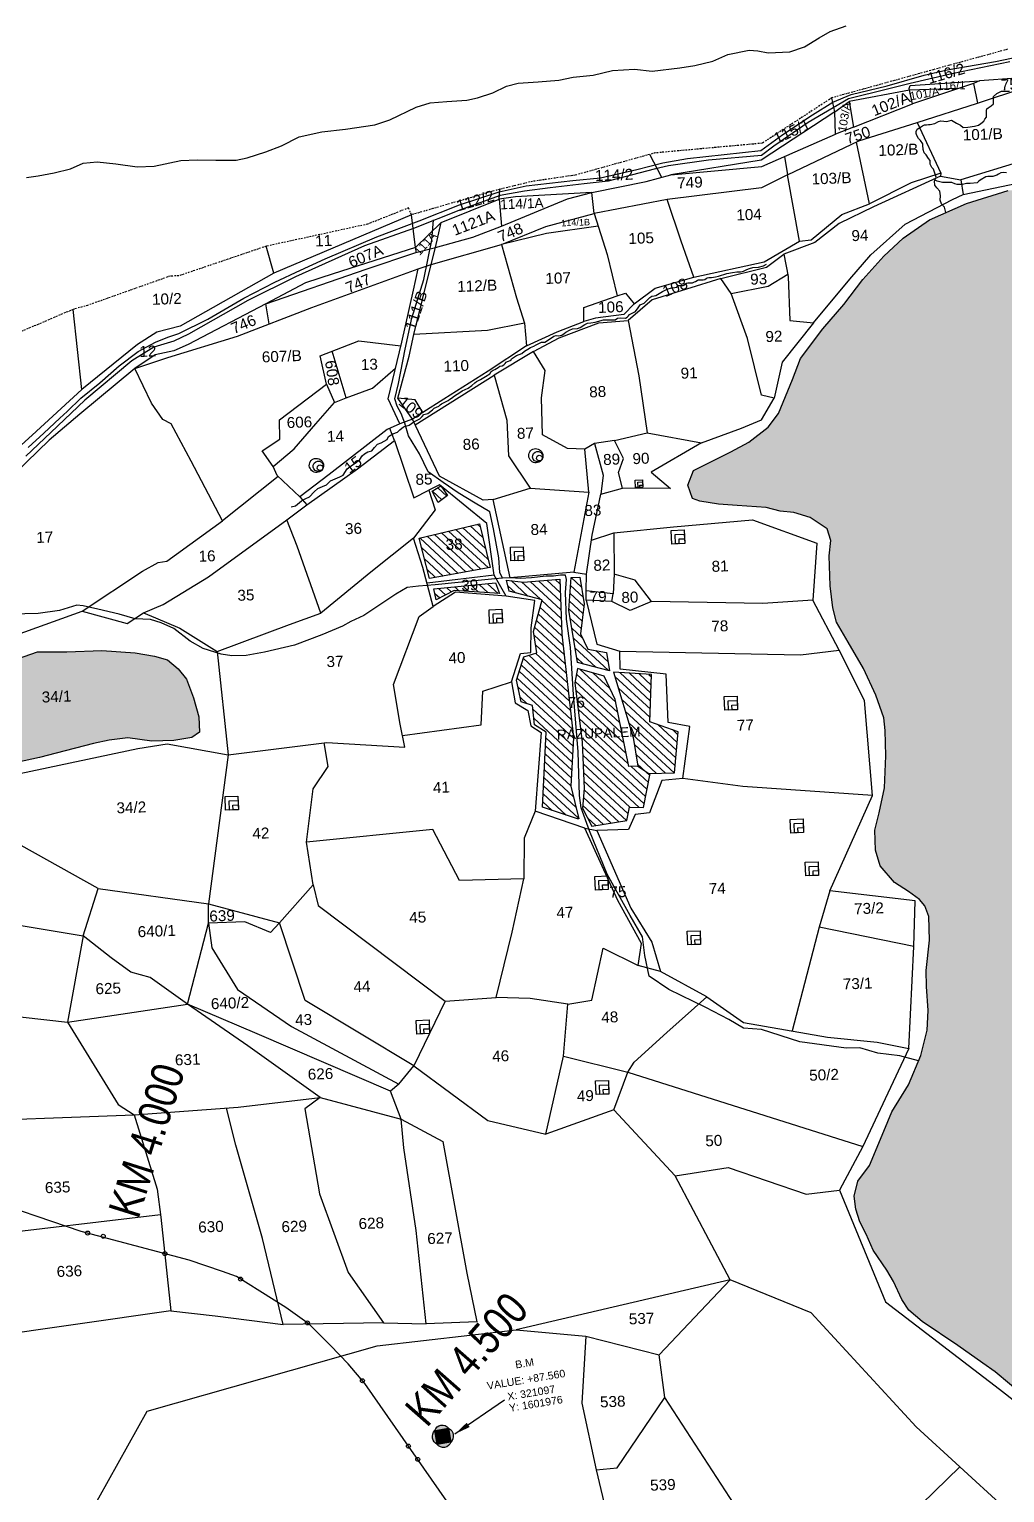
# Model space of a CAD drawing. Header units: inches. Extents: x 304037 to 460575, y 1453943 to 1639883.
# Drawn here: x 320580 to 321800, y 1601906 to 1603737 of the extents above; entities that cross this region are included whole.
import ezdxf

# ---------------------------------------------------------------- set-up
doc = ezdxf.new("R2010")
doc.units = ezdxf.units.IN
doc.header["$MEASUREMENT"] = 0
doc.header["$PDMODE"] = 33
doc.header["$PDSIZE"] = 5
doc.linetypes.add('BORDER', pattern=[1.75, 0.5, -0.25, 0.5, -0.25, 0, -0.25])
for name, color, linetype in [('cahnige', 6, 'Continuous'), ('NALA', 4, 'Continuous'), ('pbms', 8, 'Continuous'), ('ROUND WELL', 5, 'Continuous'), ('SQUAREWELL', 5, 'Continuous'), ('SURVEY_BND', 7, 'Continuous'), ('SURVEY_NO', 7, 'Continuous'), ('TEXT', 7, 'Continuous'), ('VILLAGE_AREA', 1, 'Continuous'), ('WATER_BODY', 4, 'Continuous'), ('Z LAYER', 7, 'Continuous'), ('zz', 7, 'Continuous')]:
    doc.layers.add(name, color=color, linetype=linetype)
doc.layers.add('ROAD', color=1, linetype='Continuous', lineweight=25)
doc.layers.add('VILL_BOUNDARY', color=6, linetype='BORDER', lineweight=30)
doc.styles.add('ARIALN', font='ARIALN.TTF')
doc.styles.get("Standard").update_dxf_attribs({"font": 'arial.ttf'})
doc.dimstyles.get("Standard").update_dxf_attribs({"dimtxt": 0.18, "dimasz": 0.18, "dimexe": 0.18, "dimexo": 0.0625, "dimgap": 0.09, "dimtad": 0, "dimtih": 1, "dimtoh": 1, "dimdec": 4, "dimzin": 0, "dimdsep": 46, "dimtxsty": 'Standard', "dimcen": 0.09, "dimadec": 0, "dimazin": 0, "dimtfac": 1, "dimtdec": 4, "dimtofl": 0, "dimtmove": 0, "dimatfit": 3, "dimfxl": 0, "dimtolj": 1, "dimtzin": 0, "dimarcsym": 0})

# ---------------------------------------------------------------- blocks, each defined once
blk = doc.blocks.new('KULLURU')
at = {"layer": 'VILLAGE_AREA'}
h = blk.add_hatch(dxfattribs=at)
h.set_pattern_fill('ANSI31', color=256, scale=15, angle=90, style=0)
h.set_pattern_definition([(135, (-5095.4767, 1231.1166), (-1.3258252, -1.3258252), [])])
h.paths.add_polyline_path([(-385.48, 243.73), (-387.43, 246.77), (-390.11, 245.23), (-388.45, 241.74)])
h.paths.add_polyline_path([(-376.09, 234.73), (-394.69, 231.01), (-391.97, 218.56), (-373.37, 221.17)])
h.paths.add_polyline_path([(-352.18, 216.79), (-363.27, 216.33), (-368.44, 217.18), (-367.84, 213.75), (-357.85, 210.74), (-360.86, 201.16), (-360.05, 194.59), (-364.05, 193.46), (-366.57, 186.45), (-365.4, 179.74), (-362.03, 178.47), (-361.68, 172.59), (-358.17, 170.2), (-360.14, 147.26), (-349.62, 143.3), (-349.23, 143.3), (-351.22, 153.31), (-349.87, 168.2), (-352.25, 200)])
h.paths.add_polyline_path([(-371.86, 216.43), (-390.82, 215.31), (-390.19, 211.95), (-384.62, 214.63), (-370.79, 213.13)])
h.paths.add_polyline_path([(-346.02, 217.2), (-348.7, 217.2), (-349.82, 207.2), (-347.74, 191.12), (-338.08, 188.21), (-338.75, 193.86), (-344.44, 195.07), (-346.52, 199.88), (-345.01, 209.02)])
h.paths.add_polyline_path([(-325.25, 186.52), (-336.85, 187.72), (-331.59, 167.46), (-330.55, 158.65), (-327.22, 156.25), (-319.36, 156.17), (-317.79, 168.73), (-326.3, 172.14)])
h.paths.add_polyline_path([(-336.69, 179.32), (-339.79, 186.57), (-347.86, 189.25), (-348.82, 184.92), (-347.29, 166.66), (-347.21, 152.48), (-347.93, 146.45), (-345.31, 140.84), (-334.6, 142.16), (-333.53, 146.21), (-329.33, 145.93), (-326.84, 156.24), (-327.22, 156.25), (-330.55, 158.65), (-333.32, 158.65)])
h.paths.add_polyline_path([(-387.53, 226.16), (-380.88, 226.16), (-380.88, 231.26), (-387.53, 231.26)], flags=24)
h.paths.add_polyline_path([(-355.69, 166.9), (-327.09, 166.9), (-327.09, 171.51), (-355.69, 171.51)], flags=9)
h.paths.add_polyline_path([(-352.03, 176.35), (-345.38, 176.35), (-345.38, 181.47), (-352.03, 181.47)], flags=9)
h.paths.add_polyline_path([(-383.25, 213.49), (-376.6, 213.49), (-376.6, 218.6), (-383.25, 218.6)], flags=9)
at = {"layer": 'WATER_BODY'}
h = blk.add_hatch(dxfattribs=at)
h.set_pattern_fill('DASH', color=256, scale=15, style=0)
h.set_pattern_definition([(0, (-5095.4767, 1231.1166), (1.875, 1.875), [1.875, -1.875])])
h.paths.add_polyline_path([(-467.47, 190.69), (-469.99, 193.89), (-473.11, 196.78), (-477.04, 198.04), (-482.94, 199.33), (-493.1, 200.4), (-503.76, 200.47), (-512.79, 200.85), (-518.96, 198.91), (-527.84, 195.79), (-533.61, 194.98), (-541.72, 193.96), (-548.24, 191.86), (-550.72, 189.22), (-551.48, 184.08), (-552.05, 179.63), (-552.2, 175.57), (-550.6, 171.3), (-547.71, 167.57), (-543.18, 164.26), (-539.54, 161.62), (-533.75, 158.8), (-528.23, 155.68), (-524.34, 153.63), (-523.63, 153.91), (-522.83, 155.05), (-522.48, 158.09), (-523.28, 161.55), (-522.56, 166.01), (-520.46, 167.22), (-513.36, 168.5), (-508.25, 169.57), (-496.67, 172.04), (-491.87, 172.95), (-486.13, 173.37), (-478.89, 172.15), (-472.11, 172), (-466.55, 172.72), (-464.19, 174.32), (-464.23, 179.03), (-465.6, 184.89)])
h.paths.add_polyline_path([(-29.76, 188.54), (-32.59, 191.33), (-34.42, 196.41), (-35.08, 205.17), (-35.59, 211.2), (-36.73, 218.18), (-39.15, 223.1), (-44.35, 227.78), (-51.82, 234.17), (-60.21, 238.21), (-66.12, 241.81), (-75.95, 248.83), (-80.3, 253.31), (-86.52, 257.84), (-93.12, 264.92), (-99.03, 273.18), (-101.21, 277.84), (-104.07, 287.65), (-105.55, 291.91), (-108.19, 293.89), (-114.42, 300.47), (-117.77, 305.57), (-124.46, 313.91), (-127.88, 316.71), (-136.17, 320.92), (-141.42, 323.14), (-146.09, 323.31), (-152.19, 324.53), (-160.78, 326.52), (-166.2, 328.61), (-174.65, 330.91), (-183.84, 332.34), (-189.61, 332.25), (-198.69, 331.13), (-210.46, 330.34), (-223.36, 326.87), (-234.85, 322.3), (-243.15, 317.08), (-249.24, 311.79), (-255.98, 304.85), (-262.07, 297.43), (-268.76, 290.22), (-275.92, 281.47), (-278.63, 275.07), (-283.32, 264.89), (-286.65, 260.87), (-292.75, 256.48), (-298.33, 253.74), (-303.97, 251.21), (-309.95, 248.46), (-311.93, 244.07), (-310.66, 239.94), (-308.39, 239), (-302.78, 237.91), (-297.02, 237.24), (-288.25, 236.3), (-283.98, 234.97), (-279.78, 234.42), (-274.88, 232.66), (-269.77, 229.04), (-268.79, 225.44), (-269.5, 220.75), (-269.58, 211.59), (-269.04, 204.77), (-268.09, 200.31), (-264.74, 194.07), (-260.38, 185.88), (-256.92, 177.58), (-254.74, 170.55), (-254.46, 166.62), (-254.57, 158.87), (-255.35, 149.08), (-257.31, 141.55), (-258.87, 136.23), (-258.87, 130.1), (-257.65, 125.25), (-253.45, 120.08), (-249.32, 117.07), (-246.02, 114.51), (-244.41, 112.5), (-243.4, 109.21), (-243.46, 101.95), (-244.8, 92.73), (-244.86, 87.82), (-244.63, 80.49), (-245.19, 74.47), (-247.48, 66.81), (-251.62, 57.92), (-257.03, 49.89), (-259.66, 44.13), (-264.41, 33.75), (-268.21, 29.05), (-269.49, 24.53), (-269.15, 20.55), (-268.09, 16.65), (-266.25, 12.8), (-264.3, 7.81), (-260.44, 1.56), (-258.55, -2.06), (-256.2, -7.66), (-254.19, -11), (-250.17, -14.63), (-239.6, -22.41), (-232.12, -28.09), (-228.44, -30.82), (-220, -38.54), (-210.62, -47.35), (-204.3, -52.33), (-197.72, -58.58), (-194.86, -60.93), (-189.73, -64.22), (-183.76, -66.79), (-180.41, -67.9), (-177.41, -67.61), (-172.65, -67.03), (-167.17, -65.82), (-162.81, -64.5), (-158.6, -62.71), (-152.67, -60.96), (-148.19, -60.13), (-144.16, -59.37), (-138.76, -57.26), (-137.11, -57.16), (-128.22, -58.74), (-125.04, -58.84), (-122.34, -58.39), (-117.38, -55.81), (-114.69, -53.16), (-112.93, -49.57), (-111.55, -45.53), (-109.97, -36.69), (-108.31, -31.32), (-105.62, -26.21), (-103.34, -23.86), (-99.27, -22.25), (-93.9, -21.28), (-92, -20.9), (-87.66, -19.35), (-81.98, -18.24), (-79.43, -17.24), (-75.36, -15.8), (-71.95, -15.42), (-66.95, -15.55), (-63.3, -15.11), (-57.28, -13.82), (-53.04, -12.09), (-50.01, -9.75), (-46.94, -5.41), (-46.6, -2.85), (-46.49, -1.02), (-47.53, 4.14), (-48.25, 7.69), (-49.46, 13.19), (-51.46, 17.11), (-55.33, 26.3), (-57.43, 39.55), (-58.36, 44.51), (-58.88, 50.34), (-60.19, 57.26), (-60.47, 62.73), (-60.81, 66.56), (-60.64, 69.24), (-60.09, 75.42), (-59.57, 78.39), (-59.71, 82.38), (-59.74, 89.18), (-59.78, 98.41), (-60.19, 100.78), (-60.81, 103.29), (-61.57, 107.15), (-61.95, 109.53), (-61.06, 112.18), (-60.19, 113.72), (-59.88, 114.75), (-57.71, 116.92), (-54.26, 118.85), (-52.2, 119.86), (-47, 121.2), (-38.97, 123.2), (-34.14, 124.27), (-32.31, 124.92), (-31.21, 126.06), (-30.28, 127.95), (-30.04, 130.73), (-29.97, 135.07), (-29.59, 138.37), (-28.75, 141.46), (-27.68, 143.21), (-24.17, 144.87), (-19.13, 146.04), (-13.86, 147.9), (-11.48, 150.05), (-10.34, 151.74), (-10, 155.9), (-10.14, 163.26), (-11.24, 168.49), (-14.45, 174.95), (-16.93, 178.57), (-20.97, 182.32), (-25.66, 185.65)])
h.paths.add_polyline_path([(406.31, 91.69), (404.44, 97.74), (401.02, 106.53), (398.77, 113.47), (397.59, 120.18), (396.63, 121.9), (391.28, 123.73), (385.11, 124.89), (375.49, 127.15), (369.69, 129.15), (363.35, 130.95), (360.36, 130.95), (357.4, 129.75), (351.72, 127.11), (346.05, 122.36), (339.28, 116.91), (330.44, 111.46), (321.61, 105.64), (315.94, 102.08), (312.63, 98.28), (309.24, 93.57), (305.11, 83.57), (302.15, 77.63), (299.19, 69.01), (297.74, 61.3), (297.74, 56.1), (298.98, 53.28), (301.83, 50.43), (303.66, 50.6), (305.64, 51.65), (308.66, 52.52), (311.21, 53.48), (314.23, 54.31), (317.19, 55.54), (319.35, 56.43), (321.08, 56.5), (323.06, 55.94), (325.15, 53.91), (326.42, 52.33), (327.34, 50.49), (328.43, 47.08), (330.28, 41.62), (332.23, 39.99), (335.1, 39.16), (336.54, 38.68), (337.7, 39.1), (340.08, 39.7), (344.42, 39.72), (350.54, 39.57), (356.82, 40.01), (359.76, 40.13), (364.12, 38.81), (369.68, 37.42), (371.98, 37.53), (375.7, 37.53), (380.56, 37.11), (385.77, 36.3), (388.57, 34.89), (389.54, 31.21), (390.31, 28.54), (392.25, 23.86), (394.73, 18.11), (396.11, 14.96), (396.79, 12.6), (397.56, 8.94), (397.62, 4.9), (396.94, 3.3), (395.7, -0.07), (392.66, -4.36), (391.79, -6.99), (390.14, -10.14), (388.99, -12.02), (386.96, -14.8), (385.43, -17.59), (384.19, -20.95), (384.19, -22.87), (384.36, -23.24), (384.83, -23.2), (386.03, -22.79), (387.46, -21.4), (389.75, -19.58), (393.24, -17.13), (395.55, -15.99), (398.24, -14.97), (401.34, -13.24), (403.38, -11.37), (405.67, -9.72), (406.93, -8.58), (409.5, -6.59), (412.67, -5.42), (415.09, -3.21), (418.05, -1.43), (421.32, -0.27), (422.77, 0.43), (424.82, 1.82), (426.99, 2.42), (429.76, 2.39), (431.73, 2.51), (432.37, 2.95), (433.41, 3.47), (433.87, 3.57), (442.5, 8.6), (442.14, 9.07), (442.35, 10.66), (441.89, 14.33), (441.32, 17.32), (439.7, 20.41), (436.14, 26.95), (431.7, 39.72), (429.09, 43.45), (427.12, 47.04), (424.47, 54.63), (422.53, 58.78), (420.73, 63.59), (419.64, 67.21), (414.77, 75.3), (413.72, 79.24), (410.93, 84.06)])
h.paths.add_polyline_path([(448.26, 299.15), (446.05, 300.58), (442.81, 302.39), (439.88, 302.62), (437.33, 301.62), (433.27, 299.81), (429.41, 297.92), (425.32, 296.53), (420.59, 293.23), (416.11, 290.15), (415.26, 288.22), (414.1, 284.24), (414.53, 280.29), (416.31, 274.93), (419.28, 269.68), (422.53, 264.05), (425.31, 256.42), (426.51, 254.68), (428.25, 253.91), (431.45, 255.63), (432.61, 257.14), (435.17, 258.82), (438.95, 260.94), (442.43, 263.84), (445.8, 267.28), (450.63, 271.52), (453.91, 273.38), (458.74, 275.46), (462.22, 277.35), (463.68, 278.39), (464.22, 280.44), (464.1, 282.98), (462.56, 285.87), (460.78, 288.14), (457.58, 290.5), (454.94, 292.06), (451.96, 293.64), (450.42, 296.18)])
h.paths.add_polyline_path([(-512.87, 184.28), (-502.33, 184.28), (-502.33, 189.53), (-512.87, 189.53)], flags=24)
h.paths.add_polyline_path([(-182.01, 116.33), (-138.32, 116.33), (-138.32, 121.47), (-182.01, 121.47)], flags=24)
h.paths.add_polyline_path([(-171.34, 124.1), (-164.69, 124.1), (-164.69, 129.22), (-171.34, 129.22)], flags=24)
h.paths.add_polyline_path([(356.36, 57.34), (387.65, 57.34), (387.65, 62.61), (356.36, 62.61)], flags=24)
h.paths.add_polyline_path([(367.53, 66.22), (376.65, 66.22), (376.65, 71.32), (367.53, 71.32)], flags=24)
h.paths.add_polyline_path([(420.03, 274.76), (452.31, 274.76), (452.31, 281.37), (420.03, 281.37)], flags=24)
h.paths.add_polyline_path([(431.01, 281.55), (440.13, 281.55), (440.13, 286.67), (431.01, 286.67)], flags=24)
at = {"layer": 'NALA'}
for points in [[(-510.45, 346.06), (-506.88, 346.38), (-501.93, 347.18), (-496.9, 348.21), (-492.93, 349.77), (-488.64, 350), (-482.97, 349.19), (-476.5, 347.99), (-471.33, 347.99), (-463.05, 349.42), (-458.09, 349.42), (-452.38, 349.11), (-446.18, 348.79), (-442.77, 349.47), (-436.93, 351.03), (-432.06, 352.68), (-426.57, 355.18), (-419.65, 356.47), (-412.33, 357), (-403.33, 357.95), (-398.69, 359.33), (-390.47, 362.86), (-386.15, 364.06), (-381.06, 364.28), (-374.93, 364.47), (-371.63, 365.05), (-366.85, 366.43), (-362.61, 368.26), (-358.95, 369.06), (-352.88, 369.24), (-346.54, 369.51), (-342.08, 370.26), (-335.94, 370.58), (-330.01, 371.83), (-323.27, 371.96), (-317.87, 371.16), (-309.36, 371.79), (-304.81, 372.37), (-299.19, 373.48), (-294.55, 375.26), (-287.94, 376.33), (-285.35, 376.11), (-282.18, 375.31), (-275.6, 375.4), (-271, 376.74), (-266.45, 379.28), (-262.97, 381.11), (-258.06, 382.67)], [(-229.72, 324.34), (-230.08, 326.03), (-230.96, 327.05), (-231.4, 328.2), (-231.16, 329.52), (-231.36, 330.94), (-232.24, 331.99), (-232.85, 332.9), (-232.85, 334.12), (-232.34, 335.33), (-232.99, 337.79), (-233.5, 338.26), (-233.97, 339.34), (-233.97, 340.43), (-234.38, 341.14), (-235.09, 342.22), (-235.63, 342.93), (-235.97, 343.94), (-236, 345.2), (-236, 345.7), (-236.68, 346.74), (-237.22, 347.35), (-237.73, 348.3), (-237.86, 348.87), (-237.86, 349.51), (-237.52, 350.19), (-236.54, 350.76), (-235.9, 351.14), (-235.26, 351.41), (-234.65, 351.47), (-234, 351.47), (-233.53, 351.47), (-232.11, 351.75), (-230.92, 352.35), (-230.24, 352.46), (-229.3, 352.35), (-228.42, 352.19), (-226.96, 352.59), (-226.96, 352.59), (-225.44, 351.61), (-224.29, 350.87), (-223.44, 350.19), (-221.97, 350.19), (-219.94, 350.44), (-218.75, 350.74), (-217.97, 351.15), (-217.09, 351.89), (-216.76, 352.43), (-216.21, 353.01), (-216.15, 354.29), (-216.15, 355.07), (-216.04, 355.58), (-215.54, 355.92), (-214.66, 356.49), (-213.94, 357.07), (-213.78, 359.3), (-212.76, 360.18), (-211.27, 360.79), (-208.89, 360.74)], [(-210.75, 335.81), (-211.63, 335.96), (-212.46, 335.86), (-213.16, 335.43), (-213.69, 335.22), (-214.97, 334.87), (-215.73, 334.84), (-216.45, 334.87), (-217.14, 334.77), (-218.84, 333.89), (-219.37, 333.48), (-219.83, 333.08), (-222.01, 332.95), (-223.1, 332.97), (-224.38, 332.79), (-225.94, 332.79), (-226.65, 333.05), (-227.57, 333.48), (-228.82, 333.56), (-229.66, 333.57), (-230.43, 333.62), (-231.25, 333.87), (-232.01, 334.05), (-232.75, 334.36)], [(-220, -38.54), (-228.44, -30.82), (-232.12, -28.09), (-239.6, -22.41), (-250.17, -14.63), (-254.19, -11), (-256.2, -7.66), (-258.55, -2.06), (-260.44, 1.56), (-264.3, 7.81), (-266.25, 12.8), (-268.09, 16.65), (-269.15, 20.55), (-269.49, 24.53), (-268.21, 29.05), (-264.41, 33.75), (-259.66, 44.13), (-257.03, 49.89), (-251.62, 57.92), (-247.48, 66.81), (-245.19, 74.47), (-244.63, 80.49), (-244.86, 87.82), (-244.8, 92.73), (-243.46, 101.95), (-243.4, 109.21), (-244.41, 112.5), (-246.02, 114.51), (-249.32, 117.07), (-253.45, 120.08), (-257.65, 125.25), (-258.87, 130.1), (-258.87, 136.23), (-257.31, 141.55), (-255.35, 149.08), (-254.57, 158.87), (-254.46, 166.62), (-254.74, 170.55), (-256.92, 177.58), (-260.38, 185.88), (-264.74, 194.07), (-268.09, 200.31), (-269.04, 204.77), (-269.58, 211.59), (-269.5, 220.75), (-268.79, 225.44), (-269.77, 229.04), (-274.88, 232.66), (-279.78, 234.42), (-283.98, 234.97), (-288.25, 236.3), (-297.02, 237.24), (-302.78, 237.91), (-308.39, 239), (-310.66, 239.94), (-311.93, 244.07), (-309.95, 248.46), (-303.97, 251.21), (-298.33, 253.74), (-292.75, 256.48), (-286.65, 260.87), (-283.32, 264.89), (-278.63, 275.07), (-275.92, 281.47), (-268.76, 290.22), (-262.07, 297.43), (-255.98, 304.85), (-249.24, 311.79), (-243.15, 317.08), (-234.85, 322.3), (-223.36, 326.87), (-210.46, 330.34)], [(-248.25, 65.16), (-253.83, 66.91), (-260.58, 67.98), (-266.04, 69.9), (-270.21, 69.9), (-284.27, 72.37), (-295.83, 76.65), (-301.39, 77.29), (-305.78, 80.07), (-312.63, 84.02), (-323.77, 90.01), (-329.55, 94.29), (-330.64, 100.69), (-331.17, 106.36), (-334.7, 113.09), (-341.23, 126.03), (-346.05, 139.5), (-348.41, 146.56), (-348.74, 150.4), (-348.63, 163.77), (-349.38, 181.41), (-349.7, 195.8), (-350.64, 204.5), (-350.64, 212.68), (-350.11, 216.65), (-350.34, 218.01), (-351.89, 218.01), (-354.08, 217.84), (-356.34, 217.84), (-360.79, 217.54), (-364.17, 217.48), (-367.31, 217.78), (-369.67, 217.81), (-370.44, 219.59), (-370.56, 224.03), (-371.87, 232.98), (-372.76, 238.2), (-377.15, 241.04), (-382.26, 244.4), (-386.71, 247.72), (-391.16, 251.16), (-393.59, 256.79), (-396.74, 262.48), (-397.69, 266.39), (-398.7, 269.41), (-399.88, 271.66), (-400.42, 273.91), (-399.17, 278.6), (-396.74, 289.04), (-394.36, 298.37), (-390.15, 310.06), (-387.24, 322), (-386.52, 328.23)], [(-433.44, 242.12), (-432.08, 242.43), (-430.26, 243.81), (-429.07, 244.41), (-427.73, 244.95), (-426.25, 246.42), (-425.13, 247.38), (-423.61, 247.96), (-422.42, 248.43), (-421.16, 249.64), (-419.64, 250.19), (-418.2, 250.74), (-417.15, 251.23), (-415.93, 253.05), (-414.66, 253.99), (-412.93, 255.06), (-411.89, 255.77), (-411.18, 256.9), (-410.43, 257.44), (-409.32, 258.02), (-408.07, 258.34), (-407.26, 259.31), (-406.32, 260.27), (-405.18, 260.66), (-403.31, 261.6), (-402.82, 262.51), (-401.5, 263.25), (-400.09, 263.75), (-399.3, 264.42), (-398.13, 265.24), (-396.38, 265.69), (-394.93, 266.66), (-393.87, 267.13), (-393.04, 267.48), (-392.36, 268.19), (-391.74, 268.77), (-390.54, 269.06), (-389.09, 270.17), (-388.59, 270.58), (-387.81, 270.9), (-387.13, 271.19), (-386.7, 271.56), (-386.24, 271.86), (-385.66, 272.14), (-384.79, 272.48), (-384.19, 272.81), (-383.64, 273.13), (-383.18, 273.45), (-382.17, 274.1), (-380.5, 275.1), (-379.81, 275.63), (-378.83, 275.99), (-377.93, 276.34), (-376.75, 277.15), (-375.84, 277.88), (-375.32, 278.22), (-374.06, 278.82), (-372.52, 279.69), (-371.17, 280.44), (-370.68, 281.13), (-370.07, 281.51), (-369.59, 281.77), (-369.01, 282.05), (-368.49, 282.34), (-367.96, 282.67), (-367.23, 282.76), (-366.73, 283.06), (-366.32, 283.45), (-366.01, 283.79), (-365.61, 283.97), (-365.24, 284.07), (-364.72, 284.29), (-364.44, 284.53), (-364.32, 284.79), (-363.69, 285.17), (-363.34, 285.34), (-362.74, 285.75), (-361.1, 286.28), (-360.26, 287.01), (-359.25, 287.6), (-358.42, 287.98), (-357.32, 288.42), (-356.6, 288.77), (-354.93, 289.5), (-353.93, 289.52), (-352.46, 290.33), (-351.07, 291.23), (-350.41, 291.37), (-349.65, 291.27), (-348.61, 291.41), (-347.88, 291.86), (-347.36, 292.27), (-346.28, 292.86), (-345.31, 293.28), (-343.82, 293.28), (-342.92, 293.52), (-341.53, 294.42), (-340.66, 294.81), (-339.62, 294.84), (-338.3, 295.01), (-335.77, 295.64), (-332.13, 295.53), (-331.38, 296.01), (-330.54, 296.05), (-328.98, 295.83), (-328.45, 296.19), (-328.06, 296.54), (-327.71, 296.95), (-326.67, 297.4), (-325.86, 297.83), (-325.01, 298.9), (-324.32, 299.76), (-323.12, 300.25), (-322.11, 301.1), (-321.25, 301.91), (-320.67, 302.25), (-319.99, 302.4), (-319.39, 302.45), (-318.36, 303.02), (-317.35, 303.63), (-316.75, 303.91), (-315.53, 304.37), (-314.87, 304.56), (-312.95, 304.79), (-312.52, 305.2), (-312.04, 305.22), (-311.8, 305.22), (-311.37, 305.22), (-310.93, 305.22), (-310.62, 305.29), (-310.38, 305.56), (-309.94, 305.89), (-309.49, 305.94), (-308.98, 305.94), (-308.74, 305.94), (-308.09, 305.89), (-307.46, 306.13), (-307.18, 306.28), (-306.65, 306.54), (-306.26, 306.71), (-305.88, 306.76), (-305.44, 306.71), (-305.15, 306.71), (-304.79, 306.71), (-304.29, 306.74), (-303.8, 307.05), (-303.52, 307.24), (-303.03, 307.31), (-302.6, 307.31), (-302.21, 307.31), (-301.61, 307.39), (-300.99, 307.46), (-300.02, 307.6), (-297.41, 308.35), (-295.73, 308.57), (-294.33, 308.69), (-293.27, 308.72), (-292.28, 308.88), (-291.25, 309.27), (-290.48, 309.61), (-289.44, 309.8), (-287.73, 309.87), (-286.19, 310.25), (-285.25, 310.71)], [(-369.67, 217.81), (-372.02, 217.7), (-376.08, 217.41), (-383.29, 216.95), (-390.3, 216.59), (-395.51, 216.33), (-398.91, 216.06), (-402.48, 214.22), (-412.56, 208.04), (-416.59, 206.34), (-419.2, 205.01), (-425.62, 202.65), (-434.04, 199.78), (-443.34, 198.01), (-449.03, 197.19), (-453.36, 197.29), (-456.57, 197.85), (-462, 199.87), (-465.93, 202.26), (-470.78, 206.32), (-474.55, 208.18), (-477.84, 209.37), (-482.49, 209.73), (-487.37, 211.34), (-493.83, 213.14), (-498.25, 214.35), (-500.12, 214.61), (-505.51, 213.2), (-512.06, 212.48), (-524.38, 212.71)], [(-518.96, 198.91), (-512.79, 200.85), (-503.76, 200.47), (-493.1, 200.4), (-482.94, 199.33), (-477.04, 198.04), (-473.11, 196.78), (-469.99, 193.89), (-467.47, 190.69), (-465.6, 184.89), (-464.23, 179.03), (-464.19, 174.32), (-466.55, 172.72), (-472.11, 172), (-478.89, 172.15), (-486.13, 173.37), (-491.87, 172.95), (-496.67, 172.04), (-508.25, 169.57), (-513.36, 168.5), (-520.46, 167.22)]]:
    blk.add_lwpolyline(points, dxfattribs=at)
at = {"layer": 'ROAD'}
for points in [[(-513.2, 263.39), (-508.2, 267.65), (-503.1, 272.03), (-500.77, 273.97), (-496.5, 277.85), (-490.47, 282.37), (-484.41, 287.36), (-478.43, 291.45), (-472.95, 294.16), (-469.16, 295.47), (-465.71, 296.51), (-456.68, 300.58), (-445.43, 306.54), (-435.82, 311.02), (-427.76, 314.46), (-420.1, 317.56), (-404.06, 323.74), (-390.91, 328.05), (-378.42, 332.53), (-366.14, 335.97), (-357.8, 337.52), (-343.46, 338.6), (-334.97, 339.08), (-323.76, 341.26), (-315.68, 342.98), (-308.11, 344), (-285.55, 345.5), (-278.64, 350.21), (-269.33, 355.83), (-263.02, 359.52), (-257.29, 361.6), (-246.21, 363.8), (-234.76, 366.66), (-227.62, 367.97), (-212.8, 369.97), (-203.38, 371.52)], [(-208.37, 369.75), (-226.29, 366.76), (-239.1, 364.22), (-246.18, 362.77), (-258.13, 360.34), (-270.76, 353.58), (-281.58, 346.74), (-285.47, 343.98), (-301.69, 343.23), (-314.01, 341.98), (-318.03, 341.16), (-325.54, 339.54), (-332.63, 338.03), (-339.98, 337.49), (-350.44, 336.68), (-358.33, 335.87), (-365.85, 334.89), (-378.12, 331.01), (-392.74, 325.86), (-407.93, 321.06), (-429.36, 312.45), (-444.23, 305.81), (-462.8, 296.17), (-467.34, 294.17), (-473.56, 292.61), (-480.48, 288.67), (-495.31, 277.18), (-506.03, 267.77), (-514.03, 260.8)]]:
    blk.add_lwpolyline(points, dxfattribs=at)
at = {"layer": 'ROUND WELL'}
for centre, major_axis, ratio in [((-425.23, 254.51), (-1.84, 1.21), 0.974311), ((-424.67, 254.21), (-1, -1.22), 0.999133), ((-358.03, 254.86), (-1.84, 1.21), 0.974311), ((-357.47, 254.56), (-1, -1.22), 0.999133), ((-424.15, 253.73), (-0.589, -0.642), 0.995974), ((-356.95, 254.08), (-0.589, -0.642), 0.995974)]:
    blk.add_ellipse(centre, major_axis=major_axis, ratio=ratio, dxfattribs=at)
at = {"layer": 'SQUAREWELL'}
for points in [[(-327.94, 246.19), (-325.68, 246.19), (-325.68, 243.92), (-327.94, 243.92)], [(-327.12, 245.56), (-325.68, 245.56), (-325.68, 243.92), (-327.12, 243.92)], [(-326.57, 244.59), (-325.68, 244.59), (-325.68, 243.92), (-326.57, 243.92)], [(-317.49, 230.39), (-313.56, 230.39), (-313.56, 226.19), (-317.49, 226.19)], [(-316.34, 229.05), (-313.56, 229.05), (-313.56, 226.19), (-316.34, 226.19)], [(-366.9, 227.16), (-362.96, 227.16), (-362.96, 222.96), (-366.9, 222.96)], [(-365.74, 225.83), (-362.96, 225.83), (-362.96, 222.96), (-365.74, 222.96)], [(-364.64, 224.46), (-362.96, 224.46), (-362.96, 222.96), (-364.64, 222.96)], [(-315.23, 227.69), (-313.56, 227.69), (-313.56, 226.19), (-315.23, 226.19)], [(-374.16, 208.29), (-370.23, 208.29), (-370.23, 204.09), (-374.16, 204.09)], [(-373.01, 206.96), (-370.23, 206.96), (-370.23, 204.09), (-373.01, 204.09)], [(-371.91, 205.59), (-370.23, 205.59), (-370.23, 204.09), (-371.91, 204.09)], [(-303.28, 178.94), (-299.35, 178.94), (-299.35, 174.74), (-303.28, 174.74)], [(-302.13, 177.6), (-299.35, 177.6), (-299.35, 174.74), (-302.13, 174.74)], [(-301.02, 176.24), (-299.35, 176.24), (-299.35, 174.74), (-301.02, 174.74)], [(-457.1, 154.3), (-453.17, 154.3), (-453.17, 150.1), (-457.1, 150.1)], [(-455.95, 152.96), (-453.17, 152.96), (-453.17, 150.1), (-455.95, 150.1)], [(-454.84, 151.6), (-453.17, 151.6), (-453.17, 150.1), (-454.84, 150.1)], [(-284.57, 140.59), (-280.64, 140.59), (-280.64, 136.39), (-284.57, 136.39)], [(-283.42, 139.25), (-280.64, 139.25), (-280.64, 136.39), (-283.42, 136.39)], [(-282.32, 137.89), (-280.64, 137.89), (-280.64, 136.39), (-282.32, 136.39)], [(-344.97, 125.47), (-341.04, 125.47), (-341.04, 121.28), (-344.97, 121.28)], [(-280.48, 127.3), (-276.55, 127.3), (-276.55, 123.11), (-280.48, 123.11)], [(-279.33, 125.97), (-276.55, 125.97), (-276.55, 123.11), (-279.33, 123.11)], [(-343.82, 124.14), (-341.04, 124.14), (-341.04, 121.28), (-343.82, 121.28)], [(-342.71, 122.77), (-341.04, 122.77), (-341.04, 121.28), (-342.71, 121.28)], [(-278.22, 124.6), (-276.55, 124.6), (-276.55, 123.11), (-278.22, 123.11)], [(-317.42, 107.59), (-313.48, 107.59), (-313.48, 103.39), (-317.42, 103.39)], [(-316.26, 106.25), (-313.48, 106.25), (-313.48, 103.39), (-316.26, 103.39)], [(-315.16, 104.89), (-313.48, 104.89), (-313.48, 103.39), (-315.16, 103.39)], [(-401.35, 83.55), (-397.42, 83.55), (-397.42, 79.35), (-401.35, 79.35)], [(-400.2, 82.21), (-397.42, 82.21), (-397.42, 79.35), (-400.2, 79.35)], [(-399.09, 80.85), (-397.42, 80.85), (-397.42, 79.35), (-399.09, 79.35)], [(-347.23, 62.89), (-343.29, 62.89), (-343.29, 58.7), (-347.23, 58.7)], [(-346.07, 61.56), (-343.29, 61.56), (-343.29, 58.7), (-346.07, 58.7)], [(-344.97, 60.19), (-343.29, 60.19), (-343.29, 58.7), (-344.97, 58.7)]]:
    blk.add_lwpolyline(points, close=True, dxfattribs=at)
at = {"layer": 'SURVEY_BND'}
for points in [[(-219.78, 363.49), (-238.68, 358.06), (-239.48, 362.74), (-239.11, 363.66), (-217.85, 364.23)], [(-206.6, 364.62), (-217.85, 364.23), (-219.78, 363.49), (-218.79, 357.44), (-204.12, 361.66)], [(-262.54, 356.46), (-263.28, 360.79)], [(-257.01, 351.58), (-262.54, 349.64), (-262.54, 356.46), (-258.01, 359.51)], [(-224.36, 362.17), (-239.39, 362.22), (-258.01, 359.51), (-257.01, 351.58), (-238.68, 358.06)], [(-262.54, 356.46), (-285.63, 342.59), (-313.42, 339.15), (-285.48, 340.69), (-275.13, 344.76), (-262.54, 349.64)], [(-278.45, 343.45), (-277.74, 337.79), (-255.55, 347.34), (-237.49, 352.24), (-218.79, 357.44)], [(-237.49, 352.24), (-230.87, 336.5), (-239.97, 333.89), (-253.02, 327.94), (-256.29, 346.99)], [(-316.17, 338.51), (-319.61, 345.66)], [(-337.81, 334.72), (-361.2, 334.28), (-366.23, 333.77), (-365.91, 336.8)], [(-277.74, 337.79), (-285.85, 334.1), (-314.86, 331.69), (-337.26, 328.27), (-337.81, 334.72), (-320.99, 337.4), (-313.42, 339.15)], [(-307.58, 307.6), (-285.92, 311.41), (-274.9, 317.33), (-277.74, 337.79)], [(-230.87, 336.5), (-230.97, 335.54), (-224.81, 334.18)], [(-205.93, 339.18), (-224.81, 334.18), (-224.23, 329.69), (-205.59, 332.87), (-185.59, 336.4), (-187.26, 339.29)], [(-386.28, 319.71), (-384.24, 327.37), (-366.23, 333.77)], [(-366.23, 333.77), (-365.78, 325.45), (-345.3, 333.02), (-337.81, 334.72)], [(-337.26, 328.27), (-333.83, 315.61), (-331.23, 302.83), (-328.64, 303.49), (-326.14, 300.15), (-319.52, 304.7), (-307.58, 307.6), (-311.08, 318.75), (-314.86, 331.69)], [(-230.97, 335.54), (-251.77, 327), (-262.53, 322.26), (-270.17, 316.78), (-279.79, 313.54), (-278.71, 306.72), (-278.71, 293.21), (-271.56, 292.19), (-259.91, 305.09), (-253.23, 312.36), (-242.33, 321.28), (-227.59, 328.3), (-224.23, 329.69)], [(-393.17, 330.03), (-436.02, 313.87), (-438, 322.15)], [(-392.34, 319.98), (-393.17, 330.03)], [(-384.24, 327.37), (-392.34, 319.98), (-392.29, 318.5), (-386.28, 319.71)], [(-336.2, 324.36), (-352.15, 322.74), (-366.04, 319.86), (-352.24, 324.86), (-337.26, 328.27)], [(-274.9, 317.33), (-271.23, 317.66), (-261.59, 325.05), (-253.02, 327.94)], [(-387.71, 314.59), (-386.28, 319.71), (-374.7, 322.5), (-365.78, 325.45)], [(-392.34, 319.98), (-417.84, 312.88), (-426.37, 310.53), (-438.83, 304.58), (-463.03, 293.07), (-467.51, 291.24), (-473.27, 290.26), (-479.61, 286.32)], [(-437.98, 298.37), (-438.83, 304.58), (-407.66, 313.97), (-392.29, 318.5)], [(-359.97, 295.5), (-371.28, 293.74), (-393.94, 293.4), (-387.71, 314.59), (-366.04, 319.86)], [(-366.04, 319.86), (-362.02, 303.43), (-359.97, 295.5), (-359.58, 288.59), (-350.03, 292.49), (-341.8, 295.33)], [(-436.02, 313.87), (-465.28, 298.7), (-472.46, 297.18), (-478.47, 293.63), (-496.06, 280.5), (-511.83, 267.1), (-518.7, 261.4), (-532.91, 254.74), (-554.49, 242.34), (-555.58, 264.62), (-556.32, 282.65)], [(-395.28, 267.47), (-399.21, 266.18), (-402.5, 273.97), (-397.65, 291.18), (-393.51, 306.96), (-391.81, 313.48), (-387.71, 314.59)], [(-437.08, 251.61), (-454.57, 238.66), (-463.45, 257.28), (-469.11, 268.95), (-471.69, 270.34), (-474.97, 275.55), (-479.61, 286.32), (-469.34, 289.28), (-447.88, 295.02), (-424.71, 302.86), (-391.81, 313.48)], [(-296.32, 302.14), (-299.37, 306.82), (-285.22, 309.8), (-279.79, 313.54)], [(-496.06, 280.5), (-497.81, 305.13)], [(-299.37, 306.82), (-320.56, 301.15), (-328.16, 295.13), (-325.55, 278.08), (-323.71, 260.53), (-307.25, 256.85), (-294.79, 260.8), (-288.58, 263.14), (-284.45, 269.64)], [(-271.56, 292.19), (-281.57, 280.55), (-284.45, 269.64), (-288.29, 270.66), (-291.9, 288.15), (-296.32, 302.14), (-284.96, 303.99), (-278.81, 307.35)], [(-326.14, 300.15), (-329.43, 296.96), (-338.15, 296.23), (-341.8, 295.33), (-341.63, 299.67), (-331.23, 302.83)], [(-421.17, 279.23), (-422.83, 287.98), (-410.76, 292.12), (-397.97, 290.04)], [(-359.58, 288.59), (-371.58, 281.34), (-385.45, 273.22), (-392.03, 269.43), (-394.23, 273.43), (-399.56, 274.09), (-395.58, 286.81), (-393.94, 293.4)], [(-339.95, 257.93), (-342.94, 256.25), (-348.23, 256.64), (-355.77, 261.2), (-355.6, 272.53), (-354.19, 280.79), (-357.51, 286.8), (-349.44, 290.69), (-337.14, 294.73), (-328.16, 295.13)], [(-415.35, 274.84), (-419.03, 289.28)], [(-357.51, 286.8), (-369.81, 280.02), (-366.47, 266.12), (-366.39, 255.18), (-360.13, 244.99), (-342.25, 243.04), (-342.94, 256.25)], [(-479.61, 286.32), (-497.01, 273.05), (-506.69, 265.4), (-517.43, 255.75), (-531.89, 246.6), (-541.13, 240.11), (-556.26, 232.87), (-565.89, 228.82), (-554.49, 242.34)], [(-399.21, 266.18), (-403.13, 264.6), (-421.49, 251.59), (-430.71, 245.06), (-437.39, 251.93), (-438.46, 254.66), (-431.84, 259.83), (-424.9, 267.23), (-418.95, 273.5), (-415.35, 274.84), (-407.2, 277.5), (-399.87, 283.3)], [(-438.46, 254.66), (-441.66, 259.56), (-436.12, 262.92), (-435.95, 268.87), (-421.17, 279.23), (-418.95, 273.5)], [(-394.56, 265.77), (-369.81, 280.02)], [(-392.03, 269.43), (-395.28, 267.47), (-399.56, 274.09)], [(-430.71, 245.06), (-428.65, 242.6), (-412.7, 253.01), (-401.04, 261.16), (-402.37, 264.91)], [(-371.61, 241.96), (-374.67, 241.91), (-387.76, 249.75), (-395.28, 267.47)], [(-401.04, 261.16), (-395.86, 243.4), (-391.19, 245.57), (-389.42, 239.45), (-396.42, 231.05), (-409.91, 221.19), (-425.68, 209.22), (-432.11, 229.99), (-434.97, 238.26), (-428.65, 242.6)], [(-307.25, 256.85), (-322.96, 248.46), (-317.24, 243.21), (-331.88, 243.93), (-332.93, 248.7), (-331.21, 252.99), (-333.79, 258.57), (-323.71, 260.53)], [(-333.79, 258.57), (-339.95, 257.93), (-337.64, 248.11), (-338.61, 242.33), (-331.88, 243.93)], [(-372.15, 218.81), (-373.79, 234.74), (-387.79, 247.1), (-391.19, 245.57)], [(-347.77, 218.75), (-367.31, 217.78), (-371.61, 241.96), (-360.13, 244.99)], [(-342.25, 243.04), (-347.77, 218.75), (-343.94, 218.06), (-341.72, 229.84), (-338.61, 242.33)], [(-565.89, 228.82), (-563.11, 215.88), (-556.6, 198.79), (-554.87, 193.79), (-535.53, 201.25), (-518.96, 206.25), (-498.6, 212.69), (-479.69, 224.19), (-474.77, 226.68), (-472.16, 226.99), (-454.57, 238.66)], [(-498.6, 212.69), (-485.01, 208.37), (-479.92, 211.49), (-473.73, 213.81), (-459.6, 221.73), (-434.97, 238.26)], [(-457.85, 198.78), (-455.69, 166.99), (-425.34, 169.65), (-401.55, 167.31), (-402.68, 174.39), (-404.24, 186.6), (-395.58, 207.07), (-391.19, 209.97), (-393.95, 222.04), (-396.42, 231.05)], [(-341.99, 228.4), (-335.05, 230.34), (-335.51, 217.74), (-336.04, 211.7), (-344.24, 212.93), (-343.94, 218.06)], [(-335.05, 230.34), (-316.75, 231.44), (-292.59, 232.67), (-273.13, 224.79), (-275.05, 207.33), (-290.36, 206.95), (-324.44, 208.86), (-329.11, 215.59), (-335.51, 217.74)], [(-368.73, 212.21), (-372.15, 218.81), (-392.83, 217.12)], [(-479.92, 211.49), (-476.24, 209.8), (-468.95, 206.31), (-457.85, 198.78), (-435.37, 206.14), (-425.68, 209.22)], [(-402.11, 170.85), (-377.94, 173.22), (-377.05, 183.45), (-368.13, 185.93), (-365.12, 194.49), (-361.95, 194.77), (-361.55, 202.25), (-360.1, 210.54), (-368.73, 212.21), (-384.22, 214.11), (-391.19, 209.97)], [(-336.48, 209.39), (-344.37, 210.08), (-344.24, 212.93)], [(-324.44, 208.86), (-331.05, 206.4), (-336.48, 209.39), (-336.04, 211.7)], [(-344.37, 210.08), (-341.64, 196.46), (-334.67, 194.09), (-279.5, 190.77), (-267.55, 191.77), (-275.05, 207.33)], [(-316.97, 154.41), (-314.15, 170.23), (-320.79, 171.63), (-320.74, 186.44), (-334.76, 188.57), (-334.67, 194.09)], [(-259.09, 146.87), (-260.48, 176.03), (-267.55, 191.77)], [(-368.13, 185.93), (-367.29, 179.51), (-363.47, 177.02), (-362.8, 172.31), (-359.7, 170.1), (-362.52, 146.13), (-366.13, 137.96), (-366.79, 125.55), (-386.42, 125.83), (-393.96, 141.72), (-432.72, 139.37), (-430.09, 155.63), (-425.27, 162.27), (-426.13, 169.58)], [(-497.07, 127.64), (-520.08, 141.71), (-519.61, 163.8), (-483.22, 170.08), (-474.23, 171.09), (-455.69, 166.99)], [(-455.69, 166.99), (-463.44, 121.64), (-441.98, 114.97), (-431.25, 126.25), (-432.72, 139.37)], [(-557.7, 165.23), (-567.21, 147.41), (-567.93, 132.99), (-541.32, 122.56), (-526.52, 118.45), (-502.14, 113.34)], [(-273.36, 118.21), (-259.09, 146.87), (-298.7, 151.21), (-316.97, 154.41), (-323.38, 154.03), (-327.55, 144.27), (-331.9, 143.94), (-334.2, 139.37), (-343.84, 139.48)], [(-354.81, 86.71), (-347.43, 87.62), (-343.28, 103.4), (-332.79, 97.71), (-331.56, 104.36), (-338.21, 117.79), (-347.52, 140.36), (-362.52, 146.13)], [(-347.52, 140.36), (-343.84, 139.48), (-334.41, 115.28), (-328.36, 104.62), (-326.04, 95.55), (-332.79, 97.71)], [(-471.08, 91.21), (-482.15, 99.82), (-488.05, 101.66), (-493.85, 106.35), (-502.14, 113.34), (-497.07, 127.64), (-463.44, 121.64)], [(-431.25, 126.25), (-429.91, 119.89), (-392.24, 89.08), (-376.66, 89.62), (-370.95, 109.36), (-366.79, 125.55)], [(-441.98, 114.97), (-444.84, 112.21), (-452.58, 115.75), (-463.73, 115.75), (-463.44, 121.64)], [(-248.27, 100.18), (-247.35, 114.16), (-273.36, 118.21), (-276.99, 107.31)], [(-502.14, 113.34), (-507.97, 87.11), (-471.08, 91.21)], [(-407.4, 64.26), (-410.07, 62.19), (-450.08, 81.36), (-471.08, 91.21), (-463.73, 115.75)], [(-463.73, 115.75), (-462.94, 108.15), (-455.59, 95.14), (-439.55, 83.13), (-407.4, 64.26), (-402.59, 69.62)], [(-402.59, 69.62), (-435.03, 90.93), (-441.98, 114.97)], [(-251, 69.04), (-248.27, 100.18), (-276.99, 107.31), (-286.5, 75.85)], [(-549.15, 58.1), (-570.21, 96.65), (-507.97, 87.11)], [(-337.25, 65.19), (-335.14, 68.19), (-324.88, 76.83), (-312.16, 87.31), (-326.04, 95.55)], [(-507.97, 87.11), (-493.43, 61.41), (-488.68, 58.03), (-456.79, 59.13), (-431.67, 61.14), (-453.14, 77.75), (-471.08, 91.21)], [(-392.24, 89.08), (-402.59, 69.62), (-380.65, 52.07), (-363.02, 47.21), (-356.76, 70.84), (-354.81, 86.71), (-366.26, 88.88), (-376.66, 89.62)], [(-312.16, 87.31), (-301.3, 79.04), (-275.77, 73.54), (-260.67, 71.39), (-251, 69.04), (-258.86, 54.01), (-266.23, 39.64)], [(-356.76, 70.84), (-337.25, 65.19)], [(-43.51, -198.45), (-84.19, -192.8), (-101.94, -190.42), (-165.4, -171.46), (-198.2, -119.62), (-219.56, -89), (-224.77, -81.7), (-227.5, -72.24), (-253.29, -46.78), (-284.03, -10.59), (-308.43, 0.39), (-324.02, 32.92), (-342.01, 53.87), (-337.25, 65.19), (-266.23, 39.64), (-273.93, 26.52), (-261.24, -8.12), (-227.34, -36.26), (-195.49, -63.19), (-183.96, -73.11), (-175.83, -71.39)], [(-414.91, -8.57), (-445.62, -7.93), (-450.96, 18.65), (-457.95, 47.48), (-460.41, 59)], [(-431.67, 61.14), (-436.5, 57.79), (-433.01, 31.65), (-425.16, 7.24), (-414.91, -8.57), (-401.88, -9.38)], [(-431.67, 61.14), (-407.09, 53.47), (-410.07, 62.19)], [(-537.36, 22.85), (-549.15, 58.1), (-488.68, 58.03)], [(-488.68, 58.03), (-482.55, 34.96), (-481.81, 26.39), (-479.84, -2.35), (-466.32, -4.45), (-445.62, -7.93)], [(-342.01, 53.87), (-363.02, 47.21)], [(-407.09, 53.47), (-394.66, 46.2), (-388.87, 5.57), (-386.41, -9.38), (-401.88, -9.38), (-403.87, 19.28), (-406.65, 44.7), (-407.09, 53.47)], [(-324.02, 32.92), (-307.75, 34.8), (-284.15, 25.71), (-273.93, 26.52)], [(-479.84, -2.35), (-537.86, -8.35), (-537.36, 22.85), (-481.88, 27.24)], [(-308.43, 0.39), (-374.43, -12.27), (-353.28, -15.07), (-330.99, -21.68), (-308.43, 0.39)], [(-683.96, -238.99), (-601.24, -181.38), (-569.87, -154.38), (-582.46, -109), (-519.91, -84.64), (-488.25, -32.79), (-417.17, -15.53), (-374.43, -12.27)], [(-353.28, -15.07), (-355.29, -35.52), (-351.69, -56.07), (-345.19, -55.76), (-329.82, -34.82), (-330.99, -21.68)], [(-351.69, -56.07), (-347.64, -76.51), (-337.38, -75.47), (-309.9, -68.27), (-329.82, -34.82)], [(-347.64, -76.51), (-358.99, -153.16), (-318.2, -128.89), (-309.27, -121.58), (-240.4, -59.51)]]:
    blk.add_lwpolyline(points, dxfattribs=at)
at = {"layer": 'VILL_BOUNDARY'}
blk.add_lwpolyline([(-208.97, 373.56), (-231.91, 368.21), (-263.28, 360.79), (-285.14, 347.74), (-317.99, 346.05), (-342.64, 340.22), (-355.74, 338.82), (-365.91, 336.8), (-393.17, 330.03), (-394, 332.19), (-406.71, 327.69), (-425.09, 324.43), (-438, 322.15), (-465.08, 314.12), (-467.72, 314.16), (-493.3, 306.19), (-497.81, 305.13), (-524.52, 294.92)], dxfattribs=at)
at = {"layer": 'VILLAGE_AREA'}
for points in [[(-390.11, 245.23), (-387.43, 246.77), (-385.48, 243.73), (-388.45, 241.74), (-390.11, 245.23)], [(-373.37, 221.17), (-391.97, 218.56), (-394.69, 231.01), (-376.09, 234.73), (-373.37, 221.17)], [(-371.86, 216.43), (-370.79, 213.13), (-384.62, 214.63), (-390.19, 211.95), (-390.82, 215.31), (-371.86, 216.43)], [(-349.63, 143.3), (-360.14, 147.26), (-358.17, 170.2), (-361.68, 172.59), (-362.03, 178.47), (-365.4, 179.74), (-366.57, 186.45), (-364.05, 193.46), (-360.05, 194.59), (-360.86, 201.16), (-357.85, 210.74), (-367.84, 213.75), (-368.44, 217.18), (-363.27, 216.33), (-352.18, 216.79), (-352.25, 200), (-349.87, 168.2), (-351.22, 153.31), (-349.23, 143.3), (-349.63, 143.3)], [(-338.75, 193.86), (-338.08, 188.21), (-347.74, 191.12), (-349.82, 207.2), (-348.7, 217.2), (-346.02, 217.2), (-345.01, 209.02), (-346.52, 199.88), (-344.44, 195.07), (-338.75, 193.86)], [(-330.55, 158.65), (-333.32, 158.65), (-336.69, 179.32), (-339.79, 186.57), (-347.86, 189.25), (-348.82, 184.92), (-347.29, 166.66), (-347.21, 152.48), (-347.93, 146.45), (-345.31, 140.84), (-334.6, 142.16), (-333.53, 146.21), (-329.33, 145.93), (-326.84, 156.24)], [(-327.22, 156.25), (-319.36, 156.17), (-317.79, 168.73), (-326.3, 172.14), (-325.25, 186.52), (-336.85, 187.72), (-331.59, 167.46), (-330.55, 158.65), (-327.22, 156.25)]]:
    blk.add_lwpolyline(points, dxfattribs=at)
at = {"layer": 'SURVEY_NO'}
for s, height, rotation, p in [('116/2', 3.35, 14.2066, (-233.29, 363.85)), ('103/A', 2.5, 77.7281, (-259.39, 350.03)), ('102/A', 3.35, 19.6331, (-250.52, 354.63)), ('101/A', 2.5, 8.3163, (-239.2, 359.1)), ('115/1', 3.35, 22.7276, (-280.64, 347.29)), ('750', 3.35, 16.8031, (-259.03, 346.37)), ('112/2', 3.35, 14.3655, (-378.75, 330.54)), ('1121A', 3.35, 18.9502, (-380.22, 323.06)), ('111A', 2.5, 46.0483, (-391.21, 317.29)), ('748', 3.35, 20.7506, (-366.22, 320.55)), ('607A', 3.35, 20.7506, (-412.22, 314.47)), ('747', 3.35, 20.7506, (-413.37, 306.75)), ('111/B', 3.35, 69.1237, (-393.53, 294.47)), ('108', 3.35, 20.3018, (-316.54, 301.78)), ('746', 3.35, 20.7506, (-448.92, 295.65)), ('608', 3.35, 275.9536, (-421.39, 286.3)), ('109', 3.35, 319.0608, (-399.68, 272.36)), ('15', 3.35, 34.3781, (-415.25, 251.5))]:
    blk.add_text(s, height=height, rotation=rotation, dxfattribs=at).set_placement(p)
for s, height, p in [('116/1', 2.5, (-230.96, 361.86)), ('751', 3.35, (-211.41, 361.06)), ('101/B', 3.35, (-223.66, 346.2)), ('102/B', 3.35, (-249.64, 342.46)), ('114/2', 3.35, (-336.61, 338.16)), ('749', 3.35, (-311.56, 334.95)), ('103/B', 3.35, (-270.43, 334.53)), ('114/1A', 3, (-365.94, 330.64)), ('104', 3.35, (-293.86, 324.42)), ('11', 3.35, (-422.98, 321.48)), ('114/1B', 2, (-347.53, 324.72)), ('105', 3.35, (-327.13, 318.5)), ('94', 3.35, (-258.9, 316.72)), ('112/B', 3.35, (-380.04, 305.87)), ('107', 3.35, (-353, 307.27)), ('10/2', 3.35, (-473.54, 305.56)), ('93', 3.35, (-290.39, 304.6)), ('106', 3.35, (-337.23, 297.77)), ('12', 3.35, (-478.02, 289.77)), ('607/B', 3.35, (-440.65, 286.64)), ('92', 3.35, (-286.41, 286.87)), ('13', 3.35, (-410.46, 283.12)), ('110', 3.35, (-385.21, 281.63)), ('91', 3.35, (-312.77, 276.66)), ('88', 3.35, (-340.96, 272.04)), ('606', 3.35, (-433.82, 266.26)), ('14', 3.35, (-421.68, 261.55)), ('86', 3.35, (-380.27, 257.48)), ('87', 3.35, (-363.55, 260.2)), ('89', 3.35, (-337.51, 251.19)), ('90', 3.35, (-328.52, 251.11)), ('85', 3.35, (-395.12, 247.34)), ('83', 3.35, (-343.84, 235.81)), ('17', 3.35, (-511.78, 234.1)), ('36', 3.35, (-417.26, 233.09)), ('84', 3.35, (-360.53, 230.62)), ('16', 3.35, (-462.37, 226.42)), ('38', 3.35, (-386.68, 227.07)), ('82', 3.35, (-341.75, 218.92)), ('81', 3.35, (-305.6, 217.21)), ('35', 3.35, (-450.95, 214)), ('39', 3.35, (-382.39, 214.41)), ('79', 3.35, (-343.27, 209.33)), ('80', 3.35, (-333.57, 208.77)), ('78', 3.35, (-306.41, 198.9)), ('37', 3.35, (-424.5, 192.66)), ('40', 3.35, (-387.16, 192.33)), ('34/1', 3.35, (-512, 185.22)), ('76', 3.35, (-351.18, 177.27)), ('RAZUPALEM', 3, (-354.93, 167.74)), ('77', 3.35, (-299.79, 168.28)), ('34/2', 3.35, (-490.46, 150.42)), ('41', 3.35, (-393.46, 152.88)), ('42', 3.35, (-449.21, 140.98)), ('75', 3.35, (-340.73, 118.79)), ('74', 3.35, (-310.3, 118.65)), ('639', 3.35, (-463.36, 116.21)), ('45', 3.35, (-402.25, 113.41)), ('640/1', 3.35, (-485.46, 112.29)), ('47', 3.35, (-357.19, 113.12)), ('73/2', 3.35, (-266.11, 110.76)), ('625', 3.35, (-499.04, 95.32)), ('44', 3.35, (-420.14, 92.88)), ('640/2', 3.35, (-463.93, 89.39)), ('73/1', 3.35, (-270.46, 87.89)), ('43', 3.35, (-438.36, 83.44)), ('48', 3.35, (-344.71, 80.58)), ('631', 3.35, (-475.6, 72.61)), ('46', 3.35, (-378.54, 69.98)), ('626', 3.35, (-435.15, 66.65)), ('50/2', 3.35, (-281.83, 60.37)), ('49', 3.35, (-353.12, 56.81)), ('50', 3.35, (-314.39, 41.56)), ('635', 3.35, (-516.88, 35.09)), ('630', 3.35, (-470.46, 21.2)), ('629', 3.35, (-445.01, 20.33)), ('628', 3.35, (-421.39, 20.37)), ('627', 3.35, (-400.56, 14.96)), ('636', 3.35, (-514.28, 9.3)), ('537', 3.35, (-339.88, -12.01)), ('538', 3.35, (-349.69, -37.06)), ('539', 3.35, (-335.35, -63.13))]:
    blk.add_text(s, height=height, dxfattribs=at).set_placement(p)

msp = doc.modelspace()

# ---------------------------------------------------------------- hatches: boundary and pattern name
at = {"layer": 'pbms'}
h = msp.add_hatch(color=256, dxfattribs=at)
h.set_gradient(color1=(31, 17, 238), color2=(36, 21, 239), one_color=1, tint=0.51, name='CYLINDER')
h.paths.add_polyline_path([(321087.1, 1601983.8, 0.496905), (321090, 1601966.4)])
h.paths.add_polyline_path([(321087.1, 1601983.8), (321104.5, 1601986.7, 0.614852)])
h.paths.add_polyline_path([(321104.5, 1601986.7), (321107.3, 1601969.3, 0.494298)])
h.paths.add_polyline_path([(321090, 1601966.4, 0.585376), (321107.3, 1601969.3)])
h = msp.add_hatch(color=256, dxfattribs=at)
h.set_gradient(color1=(67, 190, 65), color2=(71, 191, 69), one_color=1, tint=0.51, name='CYLINDER')
h.paths.add_polyline_path([(321097.2, 1601976.5), (321104.5, 1601986.7), (321087.1, 1601983.8)])
h.paths.add_polyline_path([(321090, 1601966.4), (321097.2, 1601976.5), (321087.1, 1601983.8)])
h.paths.add_polyline_path([(321090, 1601966.4), (321107.3, 1601969.3), (321097.2, 1601976.5)])
h.paths.add_polyline_path([(321107.3, 1601969.3), (321104.5, 1601986.7), (321097.2, 1601976.5)])

# ---------------------------------------------------------------- linework, layer by layer
msp.add_lwpolyline([(321104.5, 1601986.7), (321090, 1601966.4)])
at = {"color": 1}
for p in [(320653.1, 1602230.9), (320653.1, 1602230.9), (320749.7, 1602205), (320749.7, 1602205), (320844.3, 1602173.2), (320844.3, 1602173.2), (320927.9, 1602118.5), (320927.9, 1602118.5), (320996.7, 1602046.1), (320996.7, 1602046.1), (321054.2, 1601964.3), (321054.2, 1601964.3)]:
    msp.add_point(p, dxfattribs=at)
for p in [(320672.6, 1602226.9), (321065.9, 1601947.7)]:
    msp.add_point(p)
at = {"layer": 'pbms'}
msp.add_lwpolyline([(321087.1, 1601983.8, -0.614852), (321104.5, 1601986.7, -0.494298), (321107.3, 1601969.3, -0.585376), (321090, 1601966.4, -0.496905), (321087.1, 1601983.8)], format="xyb", close=True, dxfattribs=at)
msp.add_lwpolyline([(321087.1, 1601983.8), (321104.5, 1601986.7), (321107.3, 1601969.3), (321090, 1601966.4)], close=True, dxfattribs=at)
msp.add_lwpolyline([(321087.1, 1601983.8), (321107.3, 1601969.3)], dxfattribs=at)
at = {"layer": 'zz', "color": 1, "ltscale": 10}
msp.add_polyline3d([(321111.9, 1601881.7, 0), (320999.5, 1602042.8, 0), (320978.7, 1602067.4, 0), (320956.8, 1602090, 0), (320930.1, 1602117, 0), (320901, 1602137.8, 0), (320868.6, 1602158, 0), (320839.1, 1602176.5, 0), (320821.8, 1602182.9, 0), (320780.2, 1602196.9, 0), (320645.2, 1602233, 0), (320385.5, 1602321.3, 0)], dxfattribs=at)

# ---------------------------------------------------------------- block references
at = {"xscale": 4.08566660901875, "yscale": 4.085666608953034, "zscale": 4.085666609008822, "rotation": 2.230494101978846}
msp.add_blockref('KULLURU', (322715.7, 1602219.6), dxfattribs=at)

# ---------------------------------------------------------------- texts
at = {"layer": 'cahnige', "color": 1, "extrusion": (-0.004527, 0.00163, 0.999988), "style": 'ARIALN'}
msp.add_text('KM 4.000', height=40, rotation=72.5961, dxfattribs=at).set_placement((320713.3, 1602247.5, 1159.9))
at = {"layer": 'cahnige', "color": 1, "extrusion": (-0.003476, 0.003326, 0.999988), "style": 'ARIALN'}
msp.add_text('KM 4.500', height=40, rotation=48.6599, dxfattribs=at).set_placement((321075.2, 1601981.3, 4212.7))
at = {"layer": 'TEXT', "color": 1}
for s, height, p in [('B.M', 9.48, (321188.5, 1602061.4)), ('VALUE: +87.560', 9.484, (321153.2, 1602034.9)), ('X: 321097', 9.48, (321178.7, 1602021.5)), ('Y: 1601976', 9.48, (321180.9, 1602007.3))]:
    msp.add_text(s, height=height, rotation=9.3249, dxfattribs=at).set_placement(p)

# ---------------------------------------------------------------- leaders
at = {"layer": 'Z LAYER', "color": 6, "linetype": 'ByBlock'}
msp.add_leader([(321112.4, 1601979.6), (321174.5, 1602022.1)], dimstyle='Standard', override={"dimasz": 20, "dimgap": 0.09, "dimtad": 0}, dxfattribs=at)

doc.saveas('drawing.dxf')
